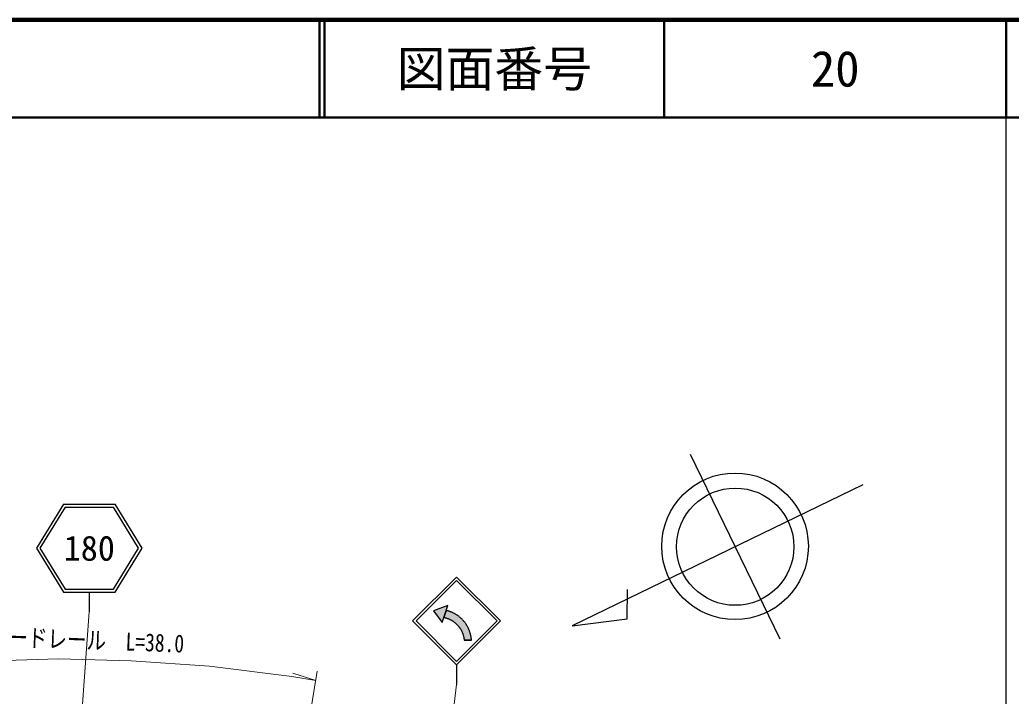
# Model space of a CAD drawing. Units: millimetres at full size, sheet at 1:1000; details may follow other scales. Extents: x 40000 to 680000, y 20000 to 380000.
# Drawn here: x 478082 to 579500, y 310798 to 380000 of the extents above; entities that cross this region are included whole.
import ezdxf
from ezdxf.enums import TextEntityAlignment as Align

# ---------------------------------------------------------------- set-up
doc = ezdxf.new("R2010")
doc.units = ezdxf.units.MM
doc.header["$LTSCALE"] = 1000
for name, color, linetype, lineweight in [('M-BMK-SRVR', 3, 'Continuous', 25), ('M-STR-HTXT', 7, 'Continuous', 13), ('M-STR-STRC', 7, 'Continuous', 25), ('M-TTL', 2, 'Continuous', 140), ('M-TTL-BAND', 7, 'Continuous', 25), ('M-TTL-LINE', 7, 'Continuous', 50)]:
    doc.layers.add(name, color=color, linetype=linetype, lineweight=lineweight)
doc.layers.add('M-TTL-TXT', color=7, linetype='Continuous')
doc.styles.add('ＭＳ ゴシック', font='')
doc.styles.get('ＭＳ ゴシック').set_extended_font_data('MS Gothic')

msp = doc.modelspace()

# ---------------------------------------------------------------- hatches: boundary and pattern name
at = {"layer": 'M-STR-STRC'}
for points in [[(521690, 319568), (521856, 320088), (520386, 319523), (521298, 318339), (521463, 318858), (521463, 318858)], [(521694, 319581), (521694, 319581), (521856, 320088), (520386, 319523), (521298, 318339), (521463, 318858), (521463, 318858)], [(523630, 318310), (523595, 318356), (523559, 318402), (523522, 318447), (523485, 318491), (523447, 318535), (523408, 318578), (523368, 318620), (523327, 318662), (523286, 318703), (523244, 318743), (523202, 318782), (523158, 318821), (523115, 318859), (523070, 318896), (523025, 318933), (522979, 318968), (522932, 319003), (522885, 319037), (522837, 319070), (522789, 319102), (522740, 319134), (522691, 319164), (522641, 319194), (522591, 319223), (522540, 319251), (522489, 319278), (522437, 319304), (522384, 319330), (522332, 319354), (522279, 319377), (522225, 319400), (522171, 319421), (522117, 319442), (522062, 319462), (522007, 319480), (521952, 319498), (521896, 319515), (521841, 319531), (521784, 319546), (521728, 319559), (521690, 319568), (521464, 318858), (521512, 318848), (521556, 318838), (521600, 318827), (521643, 318816), (521687, 318804), (521730, 318791), (521773, 318777), (521816, 318762), (521858, 318747), (521900, 318731), (521942, 318714), (521984, 318697), (522025, 318679), (522066, 318660), (522107, 318640), (522147, 318620), (522187, 318599), (522227, 318577), (522266, 318555), (522305, 318532), (522343, 318508), (522381, 318484), (522418, 318459), (522455, 318433), (522492, 318406), (522528, 318379), (522564, 318352), (522599, 318324), (522634, 318295), (522668, 318265), (522702, 318235), (522735, 318205), (522767, 318173), (522799, 318142), (522831, 318109), (522862, 318076), (522892, 318043), (522922, 318009), (522951, 317975), (522980, 317940), (523007, 317904), (523035, 317868), (523061, 317832), (523087, 317795), (523113, 317758), (523138, 317720), (523162, 317682), (523185, 317643), (523208, 317604), (523230, 317565), (523251, 317525), (523272, 317485), (523292, 317444), (523311, 317404), (523330, 317363), (523347, 317321), (523364, 317279), (523381, 317237), (523396, 317195), (523411, 317152), (523425, 317109), (523439, 317066), (523451, 317023), (523463, 316979), (523474, 316936), (523485, 316892), (523494, 316848), (523503, 316803), (523511, 316759), (523518, 316714), (523525, 316670), (523531, 316625), (523535, 316580), (523540, 316535), (524283, 316536), (524279, 316594), (524273, 316652), (524267, 316710), (524260, 316768), (524251, 316825), (524242, 316882), (524232, 316939), (524221, 316996), (524208, 317053), (524195, 317110), (524181, 317166), (524166, 317222), (524149, 317278), (524132, 317333), (524114, 317388), (524095, 317443), (524075, 317498), (524054, 317552), (524032, 317606), (524009, 317659), (523985, 317712), (523961, 317765), (523935, 317817), (523908, 317868), (523881, 317919), (523853, 317970), (523823, 318020), (523793, 318070), (523762, 318119), (523731, 318168), (523698, 318216), (523664, 318263)]]:
    msp.add_hatch(color=256, dxfattribs=at).paths.add_polyline_path(points)

# ---------------------------------------------------------------- linework, layer by layer
at = {"layer": 'M-BMK-SRVR'}
for p, q in [((555853, 316647), (546685, 335540)), ((564314, 332423), (534598, 318003)), ((540220, 318724), (540260, 321724)), ((534598, 318003), (540220, 318724))]:
    msp.add_line(p, q, dxfattribs=at)
for centre, radius in [((551250, 326131), 7500), ((551269, 326093), 6000)]:
    msp.add_circle(centre, radius, dxfattribs=at)
at = {"layer": 'M-STR-HTXT'}
for p, q in [((482546, 283741), (485191, 319440)), ((508511, 313365), (504077, 286012)), ((508355, 312401), (506020, 313158)), ((518576, 278325), (522763, 311989))]:
    msp.add_line(p, q, dxfattribs=at)
msp.add_lwpolyline([(464364, 313466), (469835, 313964), (476623, 314458), (482051, 314608), (489461, 314415), (497493, 313867), (505922, 312828), (508355, 312401)], dxfattribs=at)
at = {"layer": 'M-STR-STRC'}
for p, q in [((482555, 330440), (479791, 325940)), ((482723, 330140), (480143, 325940)), ((482555, 330440), (487827, 330440)), ((482723, 330140), (487659, 330140)), ((490239, 325940), (487659, 330140)), ((490591, 325940), (487827, 330440)), ((479791, 325940), (482555, 321440)), ((480143, 325940), (482723, 321740)), ((487659, 321740), (490239, 325940)), ((487827, 321440), (490591, 325940)), ((518263, 318490), (522763, 322990)), ((518616, 318490), (522763, 322636)), ((527263, 318490), (522763, 322990)), ((526909, 318490), (522763, 322636)), ((482723, 321740), (487659, 321740)), ((482555, 321440), (487827, 321440)), ((485191, 321440), (485191, 319440)), ((521856, 320088), (520386, 319523)), ((520386, 319523), (521298, 318339)), ((521298, 318339), (521856, 320088)), ((518263, 318490), (522763, 313989)), ((518616, 318490), (522763, 314343)), ((522763, 314343), (526909, 318490)), ((522763, 313990), (527263, 318490)), ((524283, 316536), (523540, 316535)), ((522763, 313989), (522763, 311989))]:
    msp.add_line(p, q, dxfattribs=at)
for points in [[(521856, 320088), (520386, 319523), (521298, 318339)], [(521856, 320088), (520386, 319523), (521298, 318339)], [(521690, 319568), (521856, 320088), (520386, 319523), (521298, 318339), (521463, 318858)], [(521690, 319568), (521463, 318858), (521463, 318858), (521468, 318857), (521512, 318848), (521556, 318838), (521600, 318827), (521643, 318816), (521687, 318804), (521730, 318791), (521773, 318777), (521816, 318762), (521858, 318747), (521900, 318731), (521942, 318714), (521984, 318697), (522025, 318679), (522066, 318660), (522107, 318640), (522147, 318620), (522187, 318599), (522227, 318577), (522266, 318555), (522305, 318532), (522343, 318508), (522381, 318484), (522418, 318459), (522455, 318433), (522492, 318406), (522528, 318379), (522564, 318352), (522599, 318324), (522634, 318295), (522668, 318265), (522702, 318235), (522735, 318205), (522767, 318173), (522799, 318142), (522831, 318109), (522862, 318076), (522892, 318043), (522922, 318009), (522951, 317975), (522980, 317940), (523007, 317904), (523035, 317868), (523061, 317832), (523087, 317795), (523113, 317758), (523138, 317720), (523162, 317682), (523185, 317643), (523208, 317604), (523230, 317565), (523251, 317525), (523272, 317485), (523292, 317444), (523311, 317404), (523330, 317363), (523347, 317321), (523364, 317279), (523381, 317237), (523396, 317195), (523411, 317152), (523425, 317109), (523439, 317066), (523451, 317023), (523463, 316979), (523474, 316936), (523485, 316892), (523494, 316848), (523503, 316803), (523511, 316759), (523518, 316714), (523525, 316670), (523531, 316625), (523535, 316580), (523540, 316535), (523540, 316535), (524283, 316536), (524283, 316536), (524279, 316594), (524273, 316652), (524267, 316710), (524260, 316768), (524251, 316825), (524242, 316882), (524232, 316939), (524221, 316996), (524208, 317053), (524195, 317110), (524181, 317166), (524166, 317222), (524149, 317278), (524132, 317333), (524114, 317388), (524095, 317443), (524075, 317498), (524054, 317552), (524032, 317606), (524009, 317659), (523985, 317712), (523961, 317765), (523935, 317817), (523908, 317868), (523881, 317919), (523853, 317970), (523823, 318020), (523793, 318070), (523762, 318119), (523731, 318168), (523698, 318216), (523664, 318263), (523630, 318310), (523595, 318356), (523559, 318402), (523522, 318447), (523485, 318491), (523447, 318535), (523408, 318578), (523368, 318620), (523327, 318662), (523286, 318703), (523244, 318743), (523202, 318782), (523158, 318821), (523115, 318859), (523070, 318896), (523025, 318933), (522979, 318968), (522932, 319003), (522885, 319037), (522837, 319070), (522789, 319102), (522740, 319134), (522691, 319164), (522641, 319194), (522591, 319223), (522540, 319251), (522489, 319278), (522437, 319304), (522384, 319330), (522332, 319354), (522279, 319377), (522225, 319400), (522171, 319421), (522117, 319442), (522062, 319462), (522007, 319480), (521952, 319498), (521896, 319515), (521841, 319531), (521784, 319546), (521728, 319559)]]:
    msp.add_lwpolyline(points, close=True, dxfattribs=at)
at = {"layer": 'M-TTL'}
msp.add_line((680000, 380000), (40000, 380000), dxfattribs=at)
at = {"layer": 'M-TTL-BAND'}
msp.add_line((579000, 20000), (579000, 370000), dxfattribs=at)
at = {"layer": 'M-TTL-LINE'}
for p, q in [((508747, 380000), (508747, 370000)), ((509247, 380000), (509247, 370000)), ((543997, 380000), (543997, 370000)), ((579000, 380000), (579000, 370000)), ((40000, 370000), (680000, 370000))]:
    msp.add_line(p, q, dxfattribs=at)

# ---------------------------------------------------------------- texts
at = {"layer": 'M-STR-HTXT', "style": 'ＭＳ ゴシック', "width": 0.8}
msp.add_text('ガードレール\u3000L=38.0', height=1833, rotation=357.843, dxfattribs=at).set_placement((484848, 315081), align=Align.BOTTOM_CENTER)
at = {"layer": 'M-STR-STRC', "style": 'ＭＳ ゴシック'}
msp.add_text('180', height=2566, dxfattribs=at).set_placement((485191, 325940), align=Align.MIDDLE_CENTER)
at = {"layer": 'M-TTL-TXT', "style": 'ＭＳ ゴシック'}
for s, p in [('図面番号', (526622, 375000)), ('20', (561497, 375000))]:
    msp.add_text(s, height=3666, dxfattribs=at).set_placement(p, align=Align.MIDDLE_CENTER)

doc.saveas('drawing.dxf')
